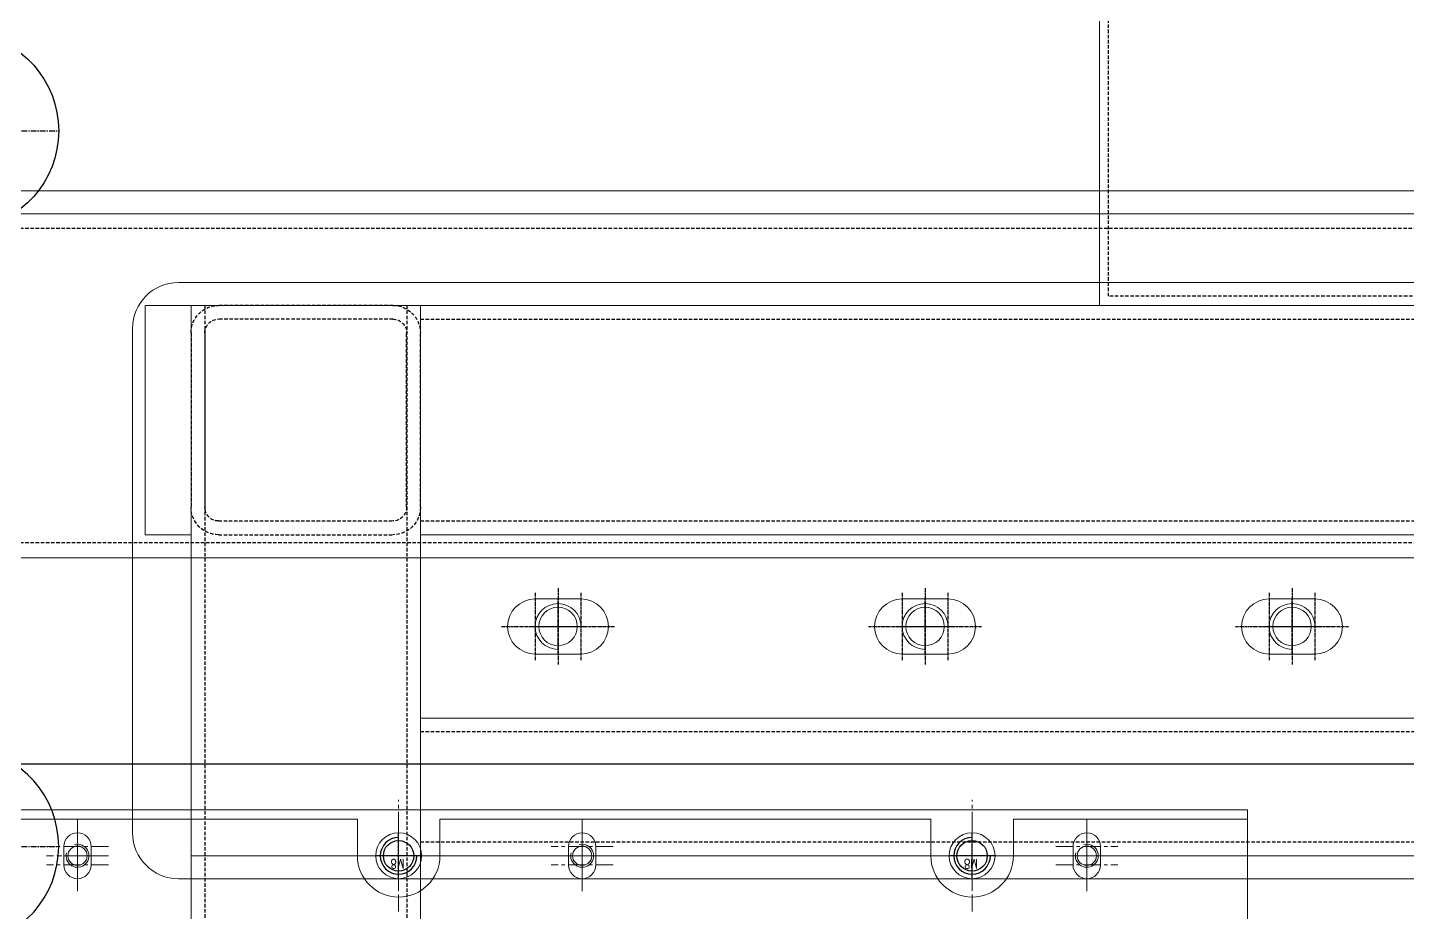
# Model space of a CAD drawing. Header units: millimetres. Extents: x -32759 to 129432, y 390 to 54305.
# Drawn here: x 28859.4 to 29160.1, y 25594.6 to 25787.5 of the extents above; entities that cross this region are included whole.
import ezdxf

# ---------------------------------------------------------------- set-up
doc = ezdxf.new("R2010")
doc.units = ezdxf.units.MM
for name, pattern in [('CENTER', [2, 1.25, -0.25, 0.25, -0.25]), ('CENTER1', [10, 7, -1, 1, -1]), ('HIDDEN', [0.375, 0.25, -0.125])]:
    doc.linetypes.add(name, pattern=pattern)
for name, color, linetype in [('01d', 211, 'Continuous'), ('CENTER', 1, 'CENTER'), ('CL', 1, 'CENTER'), ('FL', 3, 'Continuous'), ('HL', 2, 'HIDDEN'), ('마크5', 254, 'Continuous')]:
    doc.layers.add(name, color=color, linetype=linetype)
doc.layers.add('_BODY', color=7, linetype='Continuous', lineweight=13)
doc.styles.add('ROAMNS', font='romans.shx', dxfattribs={"width": 0.8, "bigfont": 'whgtxt.shx'})

# ---------------------------------------------------------------- blocks, each defined once
blk = doc.blocks.new('tyuserw')
at = {"ltscale": 0.5}
for p, q in [((207682.54, 29889.07), (206582.54, 29889.07)), ((206582.54, 29814.07), (207682.54, 29814.07))]:
    blk.add_line(p, q, dxfattribs=at)
at = {"layer": 'HL', "ltscale": 3}
for p, q in [((206582.54, 29885.87), (207682.54, 29885.87)), ((206582.54, 29817.27), (207682.54, 29817.27))]:
    blk.add_line(p, q, dxfattribs=at)
blk = doc.blocks.new('78544')
at = {"color": 0, "rotation": 90}
blk.add_blockref('tyuserw', (222093.38, -183538.49), dxfattribs=at)
blk = doc.blocks.new('7tierye')
at = {"ltscale": 0.5}
blk.add_circle((312637.78, 32785.7), 4.19, dxfattribs=at)
at = {"color": 1, "ltscale": 0.5}
blk.add_arc((312637.78, 32785.7), 5, 270, 180, dxfattribs=at)
at = {"layer": 'CL', "ltscale": 0.5}
for p, q in [((312637.78, 32791.7), (312637.78, 32779.7)), ((312631.78, 32785.7), (312643.78, 32785.7))]:
    blk.add_line(p, q, dxfattribs=at)
blk = doc.blocks.new('546YQQR3')
at = {"ltscale": 0.5}
for p, q in [((208098.28, 16766.14), (208098.28, 17591.14)), ((208068.28, 17178.89), (207958.28, 17178.89)), ((207948.28, 17168.89), (207948.28, 16766.14)), ((208078.28, 17168.89), (208078.28, 16766.14))]:
    blk.add_line(p, q, dxfattribs=at)
for centre, start, end in [((207958.28, 17168.89, 0), 90, 180), ((208068.28, 17168.89, 0), 0, 90)]:
    blk.add_arc(centre, 10, start, end, dxfattribs=at)
for p in [(-104634.5, -15699.56), (-104634.5, -15779.56), (-104634.5, -15859.56)]:
    blk.add_blockref('7tierye', p)
blk = doc.blocks.new('UYEWS')
blk.add_blockref('546YQQR3', (0, 293.69))
blk = doc.blocks.new('T7ETT')
at = {"ltscale": 0.5}
for p, q in [((208158.87, 18593.09), (206535.87, 18593.09)), ((206535.87, 18518.09), (208158.87, 18518.09))]:
    blk.add_line(p, q, dxfattribs=at)
at = {"layer": 'HL', "ltscale": 3}
for p, q in [((206535.87, 18589.89), (208158.87, 18589.89)), ((206535.87, 18521.29), (208158.87, 18521.29))]:
    blk.add_line(p, q, dxfattribs=at)
blk = doc.blocks.new('574534')
blk.add_blockref('UYEWS', (-13724.46, 3117.63))
at = {"rotation": 90}
blk.add_blockref('T7ETT', (212886.91, -187231.41), dxfattribs=at)
blk = doc.blocks.new('A$C1D586A40')
at = {"color": 3}
for p, q in [((785, 55.76), (785, 82.26)), ((527, 61.76), (527, 65.76)), ((533, 65.76), (533, 61.76)), ((591, 63.76), (591, 55.76)), ((609, 63.76), (609, 55.76)), ((637, 61.76), (637, 65.76)), ((643, 65.76), (643, 61.76)), ((716, 63.76), (716, 55.76)), ((734, 63.76), (734, 55.76)), ((747, 65.76), (747, 61.76)), ((753, 61.76), (753, 65.76)), ((484, 55.76), (591, 55.76)), ((609, 55.76), (716, 55.76)), ((734, 55.76), (785, 55.76))]:
    blk.add_line(p, q, dxfattribs=at)
at = {"color": 1, "linetype": 'CENTER', "ltscale": 3}
for p, q in [((600, 75.94), (600, 51.58)), ((725, 75.94), (725, 51.58)), ((530, 55.76), (530, 71.76)), ((640, 55.76), (640, 71.76)), ((750, 55.76), (750, 71.76)), ((536.75, 65.76), (523.25, 65.76)), ((536.75, 63.76), (523.25, 63.76)), ((612.18, 63.76), (587.82, 63.76)), ((646.75, 65.76), (633.25, 65.76)), ((646.75, 63.76), (633.25, 63.76)), ((737.18, 63.76), (712.82, 63.76)), ((743.25, 65.76), (756.75, 65.76)), ((756.75, 63.76), (743.25, 63.76)), ((536.75, 61.76), (523.25, 61.76)), ((646.75, 61.76), (633.25, 61.76)), ((743.25, 61.76), (756.75, 61.76))]:
    blk.add_line(p, q, dxfattribs=at)
at = {"color": 1, "linetype": 'CENTER1'}
for p, q in [((600, 70.76), (600, 56.76)), ((725, 70.76), (725, 56.76)), ((530, 68.34), (530, 59.19)), ((640, 68.34), (640, 59.19)), ((750, 68.34), (750, 59.19)), ((534.58, 63.76), (525.42, 63.76)), ((593, 63.76), (607, 63.76)), ((644.58, 63.76), (635.42, 63.76)), ((718, 63.76), (732, 63.76)), ((754.58, 63.76), (745.42, 63.76))]:
    blk.add_line(p, q, dxfattribs=at)
at = {"color": 2, "ltscale": 10}
blk.add_lwpolyline([(785, 451.31), (785, 633.76), (135, 633.76), (135, 53.76), (785, 53.76), (785, 252.03)], dxfattribs=at)
at = {"color": 2}
for centre in [(600, 63.76), (725, 63.76)]:
    blk.add_circle(centre, 5, dxfattribs=at)
at = {"color": 3}
for centre in [(530, 63.76), (640, 63.76), (750, 63.76)]:
    blk.add_circle(centre, 2.1, dxfattribs=at)
for centre, radius, start, end in [((600, 63.76), 9, 0, 180), ((725, 63.76), 9, 0, 180), ((530, 65.76), 3, 0, 180), ((640, 65.76), 3, 0, 180), ((750, 65.76), 3, 0, 180), ((530, 61.76), 3, 180, 0), ((640, 61.76), 3, 180, 0), ((750, 61.76), 3, 180, 0)]:
    blk.add_arc(centre, radius, start, end, dxfattribs=at)
for centre in [(530, 63.76), (640, 63.76), (750, 63.76)]:
    blk.add_arc(centre, 2.5, 255.409, 195.034)
blk = doc.blocks.new('XCVBXCVBBCV')
blk.add_circle((150256.28, 21702.5), 3.32)
at = {"layer": 'CL', "ltscale": 0.5}
for p, q in [((150256.28, 21707.5), (150256.28, 21697.5)), ((150251.28, 21702.5), (150261.28, 21702.5))]:
    blk.add_line(p, q, dxfattribs=at)
at = {"layer": 'FL', "color": 1}
blk.add_arc((150256.28, 21702.5), 4, 270, 180, dxfattribs=at)
at = {"color": 2, "insert": (150255.02, 21705.26), "char_height": 2, "width": 5.28, "attachment_point": 1, "style": 'ROAMNS'}
blk.add_mtext('M8', dxfattribs=at)
blk = doc.blocks.new('asdfassas')
at = {"ltscale": 0.5}
blk.add_line((129956.24, 39725.74), (130716.24, 39725.74), dxfattribs=at)
for p in [(-20145.04, 18043.25), (-20020.04, 18043.25)]:
    blk.add_blockref('XCVBXCVBBCV', p)
blk = doc.blocks.new('XCVBXCVBXCVBCXCBCXB')
at = {"layer": '01d'}
blk.add_blockref('asdfassas', (6141.43, -3692.74), dxfattribs=at)
blk = doc.blocks.new('7RYT')
blk.add_blockref('XCVBXCVBXCVBCXCBCXB', (170827.6, -771.94))
at = {"ltscale": 0.5, "xscale": -1}
blk.add_blockref('A$C1D586A40', (307805.26, 35217.29), dxfattribs=at)
blk = doc.blocks.new('rtuwerw')
at = {"color": 6, "ltscale": 0.5}
for p, q in [((216971.65, 20015.93), (217428.65, 20015.93)), ((216971.65, 19735.93), (216971.65, 20015.93))]:
    blk.add_line(p, q, dxfattribs=at)
at = {"layer": 'HL', "ltscale": 3}
for p, q in [((216973.65, 20013.93), (217428.65, 20013.93)), ((216973.65, 19733.93), (216973.65, 20013.93))]:
    blk.add_line(p, q, dxfattribs=at)
blk = doc.blocks.new('6rw4w')
blk.add_blockref('rtuwerw', (-2107.45, 2362.63))
blk = doc.blocks.new('ytudty')
at = {"ltscale": 0.5}
for p, q in [((301354.97, 32243.44), (301354.97, 32253.44)), ((301354.97, 32253.44), (301404.97, 32253.44)), ((301404.97, 32243.44), (301404.97, 32253.44)), ((301354.97, 32243.44), (301404.97, 32243.44))]:
    blk.add_line(p, q, dxfattribs=at)
blk = doc.blocks.new('y8rsd')
at = {"ltscale": 0.5}
for p, q in [((300122.06, 32091.61), (300132.06, 32091.61)), ((300122.06, 32079.61), (300132.06, 32079.61))]:
    blk.add_line(p, q, dxfattribs=at)
for centre, start, end in [((300122.06, 32085.61), 90, 270), ((300132.06, 32085.61), 270, 90)]:
    blk.add_arc(centre, 6, start, end, dxfattribs=at)
at = {"layer": 'CL', "ltscale": 0.5}
for p, q in [((300122.06, 32092.92), (300122.06, 32078.3)), ((300127.06, 32093.97), (300127.06, 32077.24)), ((300132.06, 32092.92), (300132.06, 32078.3)), ((300114.75, 32085.61), (300139.38, 32085.61))]:
    blk.add_line(p, q, dxfattribs=at)
blk = doc.blocks.new('ryje')
at = {"ltscale": 0.5}
for p, q in [((208578.2, 21455.36), (208578.2, 21335.36)), ((208978.2, 21455.36), (208578.2, 21455.36)), ((208978.2, 21335.36), (208578.2, 21335.36))]:
    blk.add_line(p, q, dxfattribs=at)
for p in [(-91468.87, -10700.25), (-91388.87, -10700.25), (-91308.87, -10700.25)]:
    blk.add_blockref('y8rsd', p)
blk = doc.blocks.new('trtru')
at = {"layer": 'HL', "ltscale": 3}
for p, q in [((311532.58, 919.21), (311570.58, 919.21)), ((311532.58, 916.21), (311570.58, 916.21)), ((311526.58, 875.21), (311526.58, 913.21)), ((311529.58, 875.21), (311529.58, 913.21)), ((311573.58, 913.21), (311573.58, 875.21)), ((311576.58, 913.21), (311576.58, 875.21)), ((311570.58, 872.21), (311532.58, 872.21)), ((311570.58, 869.21), (311532.58, 869.21))]:
    blk.add_line(p, q, dxfattribs=at)
for centre, radius, start, end in [((311532.58, 913.21), 6, 90, 180), ((311570.58, 913.21), 6, 0, 90), ((311532.58, 913.21), 3, 90, 180), ((311570.58, 913.21), 3, 0, 90), ((311532.58, 875.21), 6, 180, 270), ((311532.58, 875.21), 3, 180, 270), ((311570.58, 875.21), 6, 270, 0), ((311570.58, 875.21), 3, 270, 0)]:
    blk.add_arc(centre, radius, start, end, dxfattribs=at)
blk = doc.blocks.new('uyiry')
at = {"ltscale": 0.5}
for p, q in [((283472.72, 1551.76), (282672.72, 1551.76)), ((283472.72, 1501.76), (283472.72, 1551.76)), ((282672.72, 1501.76), (283472.72, 1501.76))]:
    blk.add_line(p, q, dxfattribs=at)
at = {"layer": 'HL', "ltscale": 3}
for p, q in [((283472.72, 1548.76), (282672.72, 1548.76)), ((283472.72, 1504.76), (282672.72, 1504.76))]:
    blk.add_line(p, q, dxfattribs=at)
blk = doc.blocks.new('tyutfyr')
at = {"ltscale": 0.5}
for p, q in [((301101.88, 34045.84), (300801.88, 34045.84)), ((300801.88, 33995.84), (300801.88, 34045.84)), ((301101.88, 33995.84), (301101.88, 34045.84)), ((300801.88, 33995.84), (301101.88, 33995.84))]:
    blk.add_line(p, q, dxfattribs=at)
at = {"layer": 'HL', "ltscale": 3}
for p, q in [((301101.88, 34042.84), (300801.88, 34042.84)), ((301101.88, 33998.84), (300801.88, 33998.84))]:
    blk.add_line(p, q, dxfattribs=at)
blk = doc.blocks.new('t7ier')
at = {"ltscale": 0.5}
for p, q in [((325484.52, 37000.34), (325184.52, 37000.34)), ((325184.52, 37000.34), (325184.52, 36970.34)), ((325484.52, 37000.34), (325484.52, 36970.34)), ((325184.52, 36970.34), (325484.52, 36970.34))]:
    blk.add_line(p, q, dxfattribs=at)
at = {"layer": 'HL', "ltscale": 3}
for p, q in [((325184.52, 36997.34), (325484.52, 36997.34)), ((325184.52, 36973.34), (325484.52, 36973.34))]:
    blk.add_line(p, q, dxfattribs=at)
blk = doc.blocks.new('735w4w')
at = {"color": 3}
blk.add_blockref('uyiry', (-74279.18, 22104.18), dxfattribs=at)
at = {"xscale": -1}
blk.add_blockref('trtru', (520720.11, 22736.74), dxfattribs=at)
at = {"xscale": -1, "rotation": 270}
blk.add_blockref('t7ier', (172103.19, -301878.58), dxfattribs=at)
at = {"rotation": 90}
blk.add_blockref('tyutfyr', (243189.38, -277495.94), dxfattribs=at)
blk = doc.blocks.new('r6uw33')
for name, p in [('ytudty', (-92211.44, -8587.49)), ('735w4w', (0, 0))]:
    blk.add_blockref(name, p)
at = {"color": 6, "rotation": 270}
blk.add_blockref('ryje', (187738.17, 232234.14), dxfattribs=at)
blk = doc.blocks.new('RCWAEREW4WRTFE')
blk.add_line((-586.05, -10464.07), (-586.05, -10506.77))
blk.add_lwpolyline([(-584.84, -10465.97), (-586.05, -10464.07), (-603.89, -10464.07, 0.892272), (-603.89, -10506.77), (-586.05, -10506.77), (-584.84, -10504.87)], format="xyb", close=True)
at = {"layer": 'CENTER'}
blk.add_line((-584.84, -10485.42), (-622.94, -10485.42), dxfattribs=at)
blk = doc.blocks.new('A$C40CC65C4')
at = {"layer": '마크5'}
blk.add_blockref('RCWAEREW4WRTFE', (622.94, 10552.92), dxfattribs=at)
blk = doc.blocks.new('A$C6B1324E4')
at = {"ltscale": 0.5, "rotation": 90}
blk.add_blockref('A$C40CC65C4', (249.85, 254.31), dxfattribs=at)
at = {"ltscale": 0.5, "xscale": -1, "rotation": 270}
blk.add_blockref('A$C40CC65C4', (270.85, 254.31), dxfattribs=at)
blk = doc.blocks.new('y8e5ey')
for name, p, rotation in [('78544', (120364.948, -179805.35), 90), ('574534', (117525.357, -181894.861), 90), ('6rw4w', (119524.453, -202410.239), 90), ('r6uw33', (120603.837, -196739.575), 90), ('7RYT', (404198.408, 47615.019), 180.0000000000476)]:
    blk.add_blockref(name, p, dxfattribs=dict(rotation=rotation))
at = {"ltscale": 0.5, "rotation": 90}
blk.add_blockref('A$C6B1324E4', (97173.359, 12153.659), dxfattribs=at)
blk = doc.blocks.new('1')
at = {"color": 6}
blk.add_blockref('y8e5ey', (-86090.027, -6800.077), dxfattribs=at)
blk = doc.blocks.new('sdfgsdfgcxvxbxcv')
blk.add_blockref('1', (266381.038, 132792.991))

msp = doc.modelspace()

# ---------------------------------------------------------------- block references
at = {"layer": '_BODY'}
msp.add_blockref('sdfgsdfgcxvxbxcv', (-248343.91, -112719.97), dxfattribs=at)

doc.saveas('drawing.dxf')
